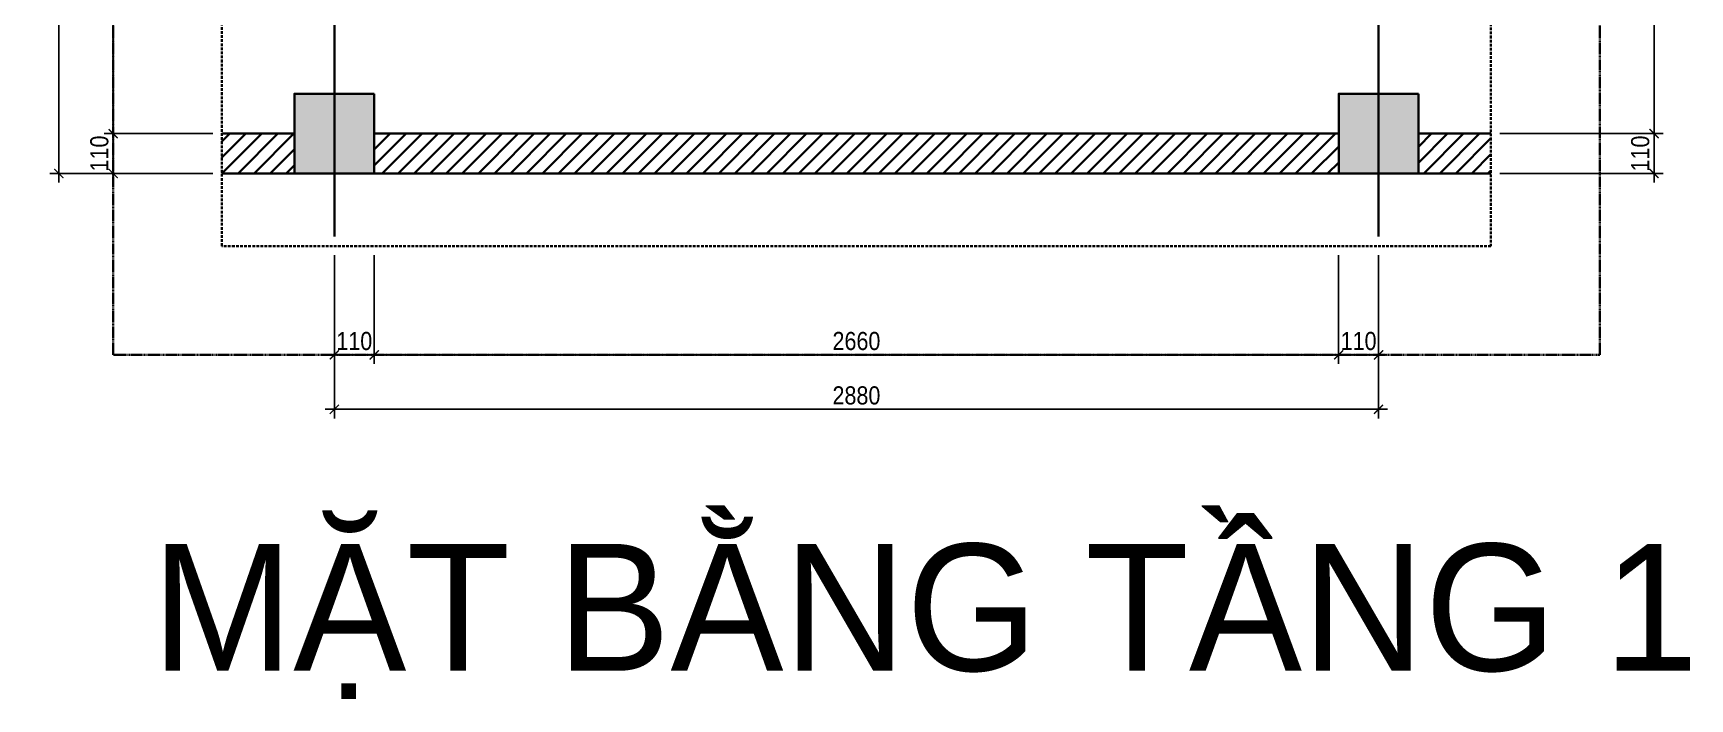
# Model space of a CAD drawing. Header units: millimetres. Extents: x -82962 to 19744, y -138000 to 4535.
# Drawn here: x -5856 to -1287, y -24954 to -23119 of the extents above; entities that cross this region are included whole.
import ezdxf

# ---------------------------------------------------------------- set-up
doc = ezdxf.new("R2010")
doc.units = ezdxf.units.MM
doc.header["$LTSCALE"] = 1000
doc.header["$MEASUREMENT"] = 0
doc.header["$PDMODE"] = 3
doc.linetypes.add('HIDDEN', pattern=[0.375, 0.25, -0.125])
doc.layers.get('0').update_dxf_attribs({"lineweight": 30})
doc.layers.get('DEFPOINTS').update_dxf_attribs({"color": 4, "lineweight": 30})
doc.layers.add('THAY', color=4, linetype='Continuous', lineweight=30)
doc.styles.add('A2', font='VnAvantH.TTF')
doc.styles.add('ARIAL', font='arial.ttf', dxfattribs={"width": 0.85})
doc.dimstyles.new('DIM 1-100', dxfattribs={"dimscale": 0, "dimtxt": 2, "dimasz": 1, "dimexe": 1, "dimexo": 1, "dimgap": 0.5, "dimtad": 1, "dimdec": 4, "dimrnd": 1, "dimdsep": 46, "dimtxsty": 'ARIAL', "dimblk1": 'ARCHTICK', "dimblk2": 'ARCHTICK', "dimsah": 1, "dimcen": 2, "dimdle": 1, "dimclrd": 9, "dimclre": 9, "dimclrt": 1, "dimadec": 0, "dimazin": 0, "dimtfac": 1, "dimtdec": 4, "dimtix": 1, "dimtmove": 2, "dimatfit": 3, "dimldrblk": 'DOT', "dimfxl": 1, "dimtvp": 1, "dimtolj": 1, "dimarcsym": 0})

# ---------------------------------------------------------------- blocks, each defined once
blk = doc.blocks.new('_ARCHTICK')
at = {"color": 0, "linetype": 'ByBlock', "const_width": 0.15}
blk.add_lwpolyline([(-0.5, -0.5), (0.5, 0.5)], dxfattribs=at)
blk = doc.blocks.new('*D157')
at = {"layer": 'DEFPOINTS', "color": 0, "ltscale": 0.2, "transparency": 16777216}
for p in [(-5335.6, -22515.5), (-5635.6, -23395.5), (-5335.6, -23395.5)]:
    blk.add_point(p, dxfattribs=at)
at = {"layer": 'THAY', "color": 9, "lineweight": -2, "ltscale": 0.2, "transparency": 16777216}
for p, q in [((-5360.6, -22515.5), (-5660.6, -22515.5)), ((-5635.6, -22490.5), (-5635.6, -23420.5)), ((-5360.6, -23395.5), (-5660.6, -23395.5))]:
    blk.add_line(p, q, dxfattribs=at)
at = {"layer": 'THAY', "color": 9, "lineweight": -2, "ltscale": 0.2, "transparency": 16777216, "xscale": 25, "yscale": 25, "zscale": 25}
for p, rotation in [((-5635.6, -22515.5), 90), ((-5635.6, -23395.5), 270)]:
    blk.add_blockref('_ARCHTICK', p, dxfattribs=dict(at, rotation=rotation))
at = {"layer": 'THAY', "color": 1, "ltscale": 0.2, "transparency": 16777216, "insert": (-5673.6, -22955.5), "char_height": 50, "attachment_point": 5, "rotation": 90, "style": 'ARIAL'}
blk.add_mtext('\\A1;880', dxfattribs=at)
blk = doc.blocks.new('_DOT')
at = {"color": 0, "linetype": 'ByBlock', "ltscale": 10}
blk.add_line((-0.5, 0), (-1, 0), dxfattribs=at)
at = {"color": 0, "linetype": 'ByBlock', "ltscale": 10, "const_width": 0.5}
blk.add_lwpolyline([(-0.25, 0, 1), (0.25, 0, 1)], format="xyb", close=True, dxfattribs=at)
blk = doc.blocks.new('*D158')
at = {"layer": 'DEFPOINTS', "color": 0, "ltscale": 0.2, "transparency": 16777216}
for p in [(-5335.6, -23395.5), (-5635.6, -23505.5), (-5335.6, -23505.5)]:
    blk.add_point(p, dxfattribs=at)
at = {"layer": 'THAY', "color": 9, "lineweight": -2, "ltscale": 0.2, "transparency": 16777216}
for p, q in [((-5360.6, -23395.5), (-5660.6, -23395.5)), ((-5635.6, -23395.5), (-5635.6, -23370.5)), ((-5635.6, -23395.5), (-5635.6, -23505.5)), ((-5360.6, -23505.5), (-5660.6, -23505.5)), ((-5635.6, -23505.5), (-5635.6, -23530.5))]:
    blk.add_line(p, q, dxfattribs=at)
at = {"layer": 'THAY', "color": 9, "lineweight": -2, "ltscale": 0.2, "transparency": 16777216, "xscale": 25, "yscale": 25, "zscale": 25}
for p, rotation in [((-5635.6, -23395.5), 270), ((-5635.6, -23505.5), 90)]:
    blk.add_blockref('_ARCHTICK', p, dxfattribs=dict(at, rotation=rotation))
at = {"layer": 'THAY', "color": 1, "ltscale": 0.2, "transparency": 16777216, "insert": (-5673.6, -23450.5), "char_height": 50, "attachment_point": 5, "rotation": 90, "style": 'ARIAL'}
blk.add_mtext('\\A1;110', dxfattribs=at)
blk = doc.blocks.new('*D159')
at = {"layer": 'DEFPOINTS', "color": 0, "ltscale": 0.2, "transparency": 16777216}
for p in [(-5785.6, -20355.5), (-5335.6, -20355.5), (-5335.6, -23505.5)]:
    blk.add_point(p, dxfattribs=at)
at = {"layer": 'THAY', "color": 9, "lineweight": -2, "ltscale": 0.2, "transparency": 16777216}
for p, q in [((-5785.6, -23530.5), (-5785.6, -20330.5)), ((-5360.6, -20355.5), (-5810.6, -20355.5)), ((-5360.6, -23505.5), (-5810.6, -23505.5))]:
    blk.add_line(p, q, dxfattribs=at)
at = {"layer": 'THAY', "color": 9, "lineweight": -2, "ltscale": 0.2, "transparency": 16777216, "xscale": 25, "yscale": 25, "zscale": 25}
for p, rotation in [((-5785.6, -20355.5), 90), ((-5785.6, -23505.5), 270)]:
    blk.add_blockref('_ARCHTICK', p, dxfattribs=dict(at, rotation=rotation))
at = {"layer": 'THAY', "color": 1, "ltscale": 0.2, "transparency": 16777216, "insert": (-5823.6, -21930.5), "char_height": 50, "attachment_point": 5, "rotation": 90, "style": 'ARIAL'}
blk.add_mtext('\\A1;3150', dxfattribs=at)
blk = doc.blocks.new('*D178')
at = {"layer": 'DEFPOINTS', "color": 0, "ltscale": 0.2, "transparency": 16777216}
for p in [(-1835.6, -22425.5), (-1835.6, -23395.5), (-1385.6, -23395.5)]:
    blk.add_point(p, dxfattribs=at)
at = {"layer": 'THAY', "color": 9, "lineweight": -2, "ltscale": 0.2, "transparency": 16777216}
for p, q in [((-1810.6, -22425.5), (-1360.6, -22425.5)), ((-1385.6, -22400.5), (-1385.6, -23420.5)), ((-1810.6, -23395.5), (-1360.6, -23395.5))]:
    blk.add_line(p, q, dxfattribs=at)
at = {"layer": 'THAY', "color": 9, "lineweight": -2, "ltscale": 0.2, "transparency": 16777216, "xscale": 25, "yscale": 25, "zscale": 25}
for p, rotation in [((-1385.6, -22425.5), 90), ((-1385.6, -23395.5), 270)]:
    blk.add_blockref('_ARCHTICK', p, dxfattribs=dict(at, rotation=rotation))
at = {"layer": 'THAY', "color": 1, "ltscale": 0.2, "transparency": 16777216, "insert": (-1423.6, -22910.5), "char_height": 50, "attachment_point": 5, "rotation": 90, "style": 'ARIAL'}
blk.add_mtext('\\A1;970', dxfattribs=at)
blk = doc.blocks.new('*D179')
at = {"layer": 'DEFPOINTS', "color": 0, "ltscale": 0.2, "transparency": 16777216}
for p in [(-1835.6, -23395.5), (-1835.6, -23505.5), (-1385.6, -23505.5)]:
    blk.add_point(p, dxfattribs=at)
at = {"layer": 'THAY', "color": 9, "lineweight": -2, "ltscale": 0.2, "transparency": 16777216}
for p, q in [((-1810.6, -23395.5), (-1360.6, -23395.5)), ((-1385.6, -23395.5), (-1385.6, -23370.5)), ((-1385.6, -23395.5), (-1385.6, -23505.5)), ((-1810.6, -23505.5), (-1360.6, -23505.5)), ((-1385.6, -23505.5), (-1385.6, -23530.5))]:
    blk.add_line(p, q, dxfattribs=at)
at = {"layer": 'THAY', "color": 9, "lineweight": -2, "ltscale": 0.2, "transparency": 16777216, "xscale": 25, "yscale": 25, "zscale": 25}
for p, rotation in [((-1385.6, -23395.5), 270), ((-1385.6, -23505.5), 90)]:
    blk.add_blockref('_ARCHTICK', p, dxfattribs=dict(at, rotation=rotation))
at = {"layer": 'THAY', "color": 1, "ltscale": 0.2, "transparency": 16777216, "insert": (-1423.6, -23450.5), "char_height": 50, "attachment_point": 5, "rotation": 90, "style": 'ARIAL'}
blk.add_mtext('\\A1;110', dxfattribs=at)
blk = doc.blocks.new('*D180')
at = {"layer": 'DEFPOINTS', "color": 0, "ltscale": 0.2, "transparency": 16777216}
for p in [(-5025.6, -23705.5), (-2145.6, -23705.5), (-5025.6, -24155.5)]:
    blk.add_point(p, dxfattribs=at)
at = {"layer": 'THAY', "color": 9, "lineweight": -2, "ltscale": 0.2, "transparency": 16777216}
for p, q in [((-5025.6, -23730.5), (-5025.6, -24180.5)), ((-2145.6, -23730.5), (-2145.6, -24180.5)), ((-2120.6, -24155.5), (-5050.6, -24155.5))]:
    blk.add_line(p, q, dxfattribs=at)
at = {"layer": 'THAY', "color": 9, "lineweight": -2, "ltscale": 0.2, "transparency": 16777216, "xscale": 25, "yscale": 25, "zscale": 25, "rotation": 180}
blk.add_blockref('_ARCHTICK', (-5025.6, -24155.5), dxfattribs=at)
at = {"layer": 'THAY', "color": 9, "lineweight": -2, "ltscale": 0.2, "transparency": 16777216, "xscale": 25, "yscale": 25, "zscale": 25}
blk.add_blockref('_ARCHTICK', (-2145.6, -24155.5), dxfattribs=at)
at = {"layer": 'THAY', "color": 1, "ltscale": 0.2, "transparency": 16777216, "insert": (-3585.6, -24117.5), "char_height": 50, "attachment_point": 5, "style": 'ARIAL'}
blk.add_mtext('\\A1;2880', dxfattribs=at)
blk = doc.blocks.new('*D271')
at = {"layer": 'DEFPOINTS', "color": 0, "ltscale": 0.2, "transparency": 16777216}
for p in [(-5025.6, -23705.5), (-4915.6, -23705.5), (-4915.6, -24005.5)]:
    blk.add_point(p, dxfattribs=at)
at = {"layer": 'THAY', "color": 9, "lineweight": -2, "ltscale": 0.2, "transparency": 16777216}
for p, q in [((-5025.6, -23730.5), (-5025.6, -24030.5)), ((-4915.6, -23730.5), (-4915.6, -24030.5)), ((-5025.6, -24005.5), (-5050.6, -24005.5)), ((-5025.6, -24005.5), (-4915.6, -24005.5)), ((-4915.6, -24005.5), (-4890.6, -24005.5))]:
    blk.add_line(p, q, dxfattribs=at)
at = {"layer": 'THAY', "color": 9, "lineweight": -2, "ltscale": 0.2, "transparency": 16777216, "xscale": 25, "yscale": 25, "zscale": 25}
blk.add_blockref('_ARCHTICK', (-5025.6, -24005.5), dxfattribs=at)
at = {"layer": 'THAY', "color": 9, "lineweight": -2, "ltscale": 0.2, "transparency": 16777216, "xscale": 25, "yscale": 25, "zscale": 25, "rotation": 180}
blk.add_blockref('_ARCHTICK', (-4915.6, -24005.5), dxfattribs=at)
at = {"layer": 'THAY', "color": 1, "ltscale": 0.2, "transparency": 16777216, "insert": (-4970.6, -23967.5), "char_height": 50, "attachment_point": 5, "style": 'ARIAL'}
blk.add_mtext('\\A1;110', dxfattribs=at)
blk = doc.blocks.new('*D272')
at = {"layer": 'DEFPOINTS', "color": 0, "ltscale": 0.2, "transparency": 16777216}
for p in [(-4915.6, -23705.5), (-2255.6, -23705.5), (-2255.6, -24005.5)]:
    blk.add_point(p, dxfattribs=at)
at = {"layer": 'THAY', "color": 9, "lineweight": -2, "ltscale": 0.2, "transparency": 16777216}
for p, q in [((-4915.6, -23730.5), (-4915.6, -24030.5)), ((-2255.6, -23730.5), (-2255.6, -24030.5)), ((-4940.6, -24005.5), (-2230.6, -24005.5))]:
    blk.add_line(p, q, dxfattribs=at)
at = {"layer": 'THAY', "color": 9, "lineweight": -2, "ltscale": 0.2, "transparency": 16777216, "xscale": 25, "yscale": 25, "zscale": 25, "rotation": 180}
blk.add_blockref('_ARCHTICK', (-4915.6, -24005.5), dxfattribs=at)
at = {"layer": 'THAY', "color": 9, "lineweight": -2, "ltscale": 0.2, "transparency": 16777216, "xscale": 25, "yscale": 25, "zscale": 25}
blk.add_blockref('_ARCHTICK', (-2255.6, -24005.5), dxfattribs=at)
at = {"layer": 'THAY', "color": 1, "ltscale": 0.2, "transparency": 16777216, "insert": (-3585.6, -23967.5), "char_height": 50, "attachment_point": 5, "style": 'ARIAL'}
blk.add_mtext('\\A1;2660', dxfattribs=at)
blk = doc.blocks.new('*D273')
at = {"layer": 'DEFPOINTS', "color": 0, "ltscale": 0.2, "transparency": 16777216}
for p in [(-2255.6, -23705.5), (-2145.6, -23705.5), (-2145.6, -24005.5)]:
    blk.add_point(p, dxfattribs=at)
at = {"layer": 'THAY', "color": 9, "lineweight": -2, "ltscale": 0.2, "transparency": 16777216}
for p, q in [((-2255.6, -23730.5), (-2255.6, -24030.5)), ((-2145.6, -23730.5), (-2145.6, -24030.5)), ((-2255.6, -24005.5), (-2280.6, -24005.5)), ((-2255.6, -24005.5), (-2145.6, -24005.5)), ((-2145.6, -24005.5), (-2120.6, -24005.5))]:
    blk.add_line(p, q, dxfattribs=at)
at = {"layer": 'THAY', "color": 9, "lineweight": -2, "ltscale": 0.2, "transparency": 16777216, "xscale": 25, "yscale": 25, "zscale": 25}
blk.add_blockref('_ARCHTICK', (-2255.6, -24005.5), dxfattribs=at)
at = {"layer": 'THAY', "color": 9, "lineweight": -2, "ltscale": 0.2, "transparency": 16777216, "xscale": 25, "yscale": 25, "zscale": 25, "rotation": 180}
blk.add_blockref('_ARCHTICK', (-2145.6, -24005.5), dxfattribs=at)
at = {"layer": 'THAY', "color": 1, "ltscale": 0.2, "transparency": 16777216, "insert": (-2200.6, -23967.5), "char_height": 50, "attachment_point": 5, "style": 'ARIAL'}
blk.add_mtext('\\A1;110', dxfattribs=at)

msp = doc.modelspace()

# ---------------------------------------------------------------- hatches: boundary and pattern name
at = {"layer": 'THAY', "linetype": 'Continuous'}
for points in [[(-4915.55312, -23285.49444), (-5135.55312, -23285.49444), (-5135.55312, -23505.49444), (-4915.55312, -23505.49444)], [(-2035.55312, -23285.49444), (-2255.55312, -23285.49444), (-2255.55312, -23505.49444), (-2035.55312, -23505.49444)]]:
    msp.add_hatch(color=256, dxfattribs=at).paths.add_polyline_path(points)
at = {"layer": 'THAY', "ltscale": 0.2}
h = msp.add_hatch(dxfattribs=at)
h.set_pattern_fill('ANSI31', color=256, scale=250, style=0)
h.set_pattern_definition([(45, (-5335.553, -23505.494), (-22.0971, 22.0971), [])])
h.paths.add_polyline_path([(-1835.55312, -23395.49444), (-2035.55312, -23395.49444), (-2035.55312, -23505.49444), (-1835.55312, -23505.49444)])
h.paths.add_polyline_path([(-2255.55312, -23395.49444), (-4915.55312, -23395.49444), (-4915.55312, -23505.49444), (-2255.55312, -23505.49444)])
h.paths.add_polyline_path([(-5135.55312, -23395.49444), (-5335.55312, -23395.49444), (-5335.55312, -23505.49444), (-5135.55312, -23505.49444)])

# ---------------------------------------------------------------- linework, layer by layer
at = {"layer": 'THAY', "ltscale": 0.01}
for p, q in [((-5025.55312, -23679.41976), (-5025.55312, -20251.09871)), ((-2145.55312, -23679.41976), (-2145.55312, -20251.09871)), ((-5335.55312, -23505.49444), (-1835.55312, -23505.49444))]:
    msp.add_line(p, q, dxfattribs=at)
at = {"layer": 'THAY', "linetype": 'Continuous'}
for p, q in [((-5135.55312, -23395.49444), (-5335.55312, -23395.49444)), ((-2255.55312, -23395.49444), (-4915.55312, -23395.49444)), ((-1835.55312, -23395.49444), (-2035.55312, -23395.49444)), ((-1835.55312, -23505.49444), (-5335.55312, -23505.49444))]:
    msp.add_line(p, q, dxfattribs=at)
at = {"layer": 'THAY', "linetype": 'HIDDEN', "ltscale": 0.01}
msp.add_lwpolyline([(-5635.55312, -19855.49444), (-1535.55312, -19855.49444), (-1535.55312, -24005.49444), (-5635.55312, -24005.49444)], close=True, dxfattribs=at)
at = {"layer": 'THAY', "linetype": 'HIDDEN', "ltscale": 0.03}
msp.add_lwpolyline([(-5335.55312, -20155.49444), (-1835.55312, -20155.49444), (-1835.55312, -23705.49444), (-5335.55312, -23705.49444)], close=True, dxfattribs=at)
at = {"layer": 'THAY'}
for points in [[(-4915.55312, -23285.49444), (-5135.55312, -23285.49444), (-5135.55312, -23505.49444), (-4915.55312, -23505.49444)], [(-2035.55312, -23285.49444), (-2255.55312, -23285.49444), (-2255.55312, -23505.49444), (-2035.55312, -23505.49444)]]:
    msp.add_lwpolyline(points, close=True, dxfattribs=at)

# ---------------------------------------------------------------- texts
at = {"layer": 'THAY', "linetype": 'HIDDEN', "ltscale": 0.01, "style": 'A2'}
msp.add_text('mÆt b»ng tÇng 1', height=350, dxfattribs=at).set_placement((-5528.88403, -24876.2984))

# ---------------------------------------------------------------- dimensions: what is measured, and where the dimension line sits
at = {"layer": 'THAY', "ltscale": 0.2}
for base, p1, p2, picture, middle in [((-5785.55312, -20355.49444), (-5335.55312, -23505.49444), (-5335.55312, -20355.49444), '*D159', (-5823.59882, -21930.49444)), ((-1385.55312, -23395.49444), (-1835.55312, -22425.49444), (-1835.55312, -23395.49444), '*D178', (-1423.58177, -22910.49444)), ((-5635.55312, -23395.49444), (-5335.55312, -22515.49444), (-5335.55312, -23395.49444), '*D157', (-5673.58177, -22955.49444)), ((-5635.55312, -23505.49444), (-5335.55312, -23395.49444), (-5335.55312, -23505.49444), '*D158', (-5673.58177, -23450.49444)), ((-1385.55312, -23505.49444), (-1835.55312, -23395.49444), (-1835.55312, -23505.49444), '*D179', (-1423.58177, -23450.49444))]:
    dim = msp.add_linear_dim(base=base, p1=p1, p2=p2, angle=90, dimstyle='DIM 1-100', override={"dimscale": 25}, dxfattribs=at)
    dim.commit()
    dim.dimension.update_dxf_attribs({"geometry": picture, "text_midpoint": middle})
for base, p1, p2, picture, middle in [((-5025.55312, -24155.49444), (-2145.55312, -23705.49444), (-5025.55312, -23705.49444), '*D180', (-3585.55312, -24117.4658)), ((-4915.55312, -24005.49444), (-5025.55312, -23705.49444), (-4915.55312, -23705.49444), '*D271', (-4970.55312, -23967.4658)), ((-2255.55312, -24005.49444), (-4915.55312, -23705.49444), (-2255.55312, -23705.49444), '*D272', (-3585.55312, -23967.4658)), ((-2145.55312, -24005.49444), (-2255.55312, -23705.49444), (-2145.55312, -23705.49444), '*D273', (-2200.55312, -23967.4658))]:
    dim = msp.add_linear_dim(base=base, p1=p1, p2=p2, dimstyle='DIM 1-100', override={"dimscale": 25}, dxfattribs=at)
    dim.commit()
    dim.dimension.update_dxf_attribs({"geometry": picture, "text_midpoint": middle})

doc.saveas('drawing.dxf')
